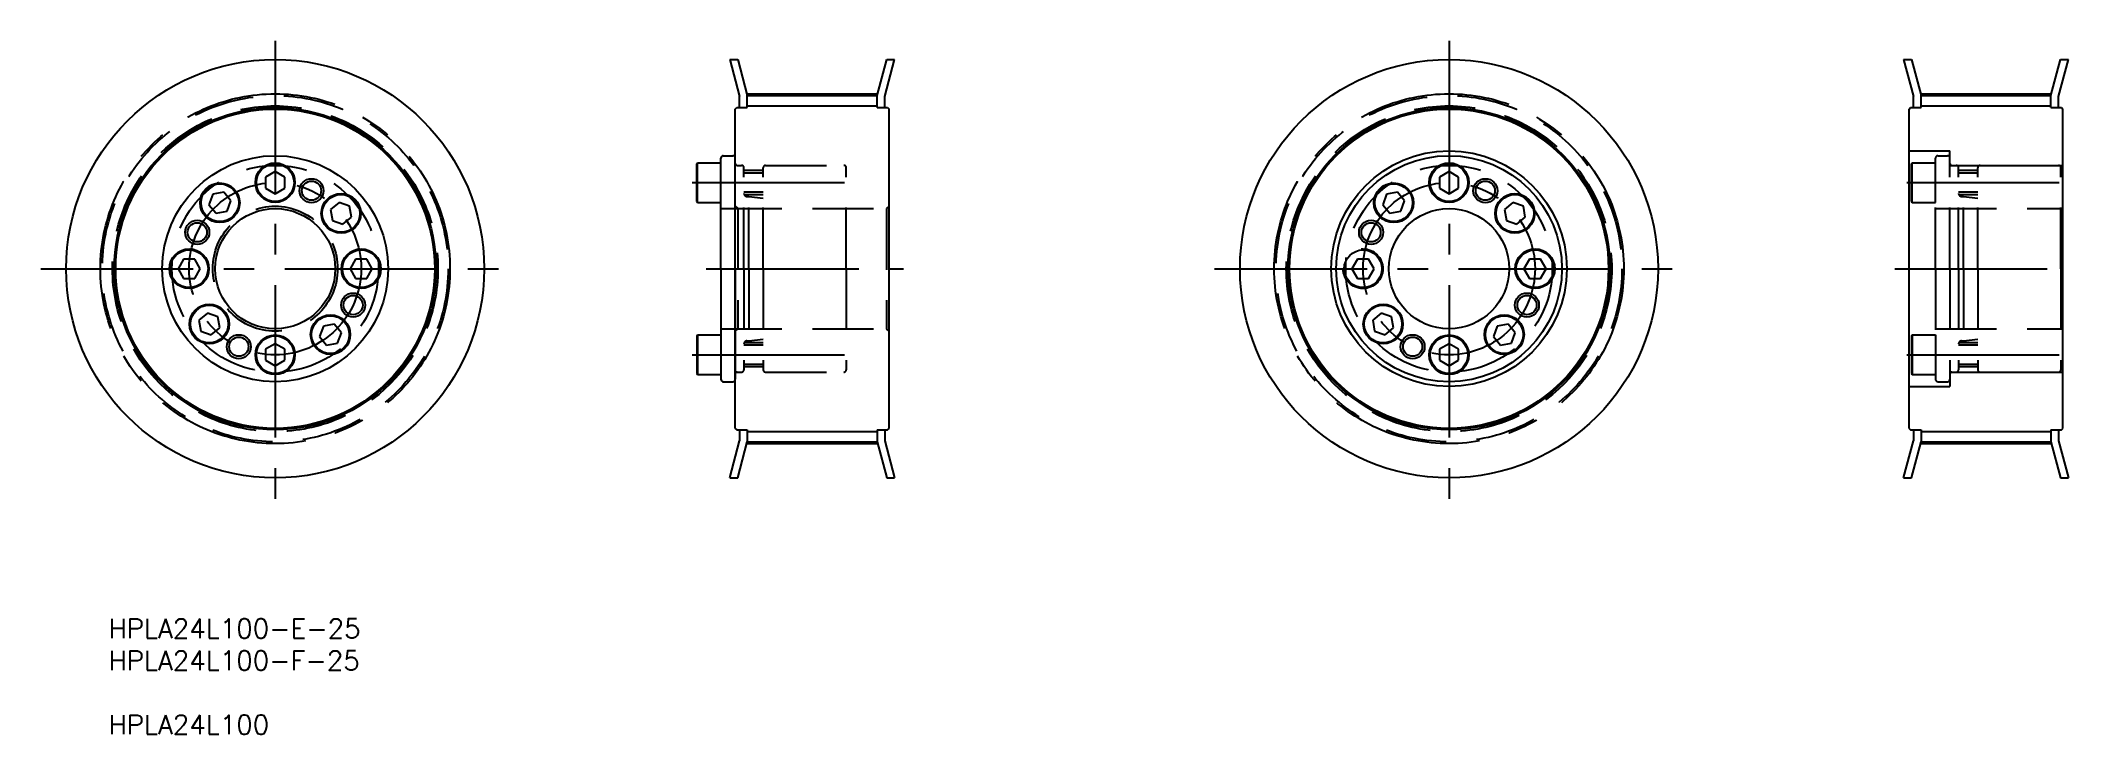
# Model space of a CAD drawing. Extents: x 1 to 425, y 5 to 150.
import ezdxf

# ---------------------------------------------------------------- set-up
doc = ezdxf.new("R2010")
doc.units = 0
doc.linetypes.add('CENTER', pattern=[50.8, 31.75, -6.35, 6.35, -6.35])
doc.linetypes.add('DASHED', pattern=[19.05, 12.7, -6.35])
doc.layers.get('0').update_dxf_attribs({"linetype": 'CONTINUOUS'})
doc.layers.add('CENTER', color=1, linetype='CENTER')
doc.styles.add('MISUMI', font='txt.shx')

# ---------------------------------------------------------------- blocks, each defined once
blk = doc.blocks.new('*U6')
at = {"color": 7, "linetype": 'CONTINUOUS', "style": 'MISUMI'}
for s, p in [('HPLA24L100-E-25', (15.05, 25.31)), ('HPLA24L100-F-25', (15.05, 18.65)), ('HPLA24L100', (15.05, 5.31))]:
    blk.add_text(s, height=4, dxfattribs=at).set_placement(p)

msp = doc.modelspace()

# ---------------------------------------------------------------- linework, layer by layer
at = {"color": 7, "linetype": 'CONTINUOUS'}
for p, q in [((144.33, 145.64), (146.4, 137.93)), ((144.33, 145.64), (145.99, 145.64)), ((145.99, 145.64), (148, 138.14)), ((175, 138.14), (177.01, 145.64)), ((176.6, 137.93), (178.66, 145.64)), ((177.01, 145.64), (178.66, 145.64)), ((388.65, 145.64), (390.71, 137.93)), ((388.65, 145.64), (390.3, 145.64)), ((390.3, 145.64), (392.31, 138.14)), ((419.31, 138.14), (421.32, 145.64)), ((420.91, 137.93), (422.98, 145.64)), ((421.32, 145.64), (422.98, 145.64)), ((145.5, 135.34), (145.8, 135.64)), ((145.8, 135.64), (148, 135.64)), ((146.4, 135.64), (146.4, 137.93)), ((148, 138.14), (175, 138.14)), ((148, 135.64), (148, 138.14)), ((175, 135.64), (175, 138.14)), ((175, 135.64), (177.2, 135.64)), ((176.6, 135.64), (176.6, 137.93)), ((177.2, 135.64), (177.5, 135.34)), ((389.81, 135.34), (390.11, 135.64)), ((390.11, 135.64), (392.31, 135.64)), ((390.71, 135.64), (390.71, 137.93)), ((392.31, 138.14), (419.31, 138.14)), ((392.31, 135.64), (392.31, 138.14)), ((419.31, 135.64), (419.31, 138.14)), ((419.31, 135.64), (421.51, 135.64)), ((420.91, 135.64), (420.91, 137.93)), ((421.51, 135.64), (421.81, 135.34)), ((145.5, 68.94), (145.5, 135.34)), ((177.5, 68.94), (177.5, 135.34)), ((389.81, 68.94), (389.81, 135.34)), ((421.81, 68.94), (421.81, 135.34)), ((137.5, 123.97), (137.61, 124.17)), ((137.5, 116.12), (137.5, 123.97)), ((137.61, 115.92), (137.61, 124.17)), ((137.61, 124.17), (142.5, 124.17)), ((142.5, 102.14), (142.5, 125.14)), ((142.5, 115.92), (142.5, 124.17)), ((143, 125.64), (145, 125.64)), ((145.5, 102.14), (145.5, 125.14)), ((49.73, 122.35), (47.73, 121.2)), ((47.73, 121.2), (47.73, 118.89)), ((47.73, 118.89), (49.73, 117.74)), ((51.73, 121.2), (49.73, 122.35)), ((49.73, 117.74), (51.73, 118.89)), ((50.73, 121.78), (50.73, 121.78)), ((51.23, 121.49), (51.23, 121.49)), ((51.73, 118.89), (51.73, 121.2)), ((142.5, 117.54), (142.5, 122.54)), ((294.05, 122.35), (292.05, 121.2)), ((292.05, 121.2), (292.05, 118.89)), ((292.05, 118.89), (294.05, 117.74)), ((296.05, 121.2), (294.05, 122.35)), ((294.05, 117.74), (296.05, 118.89)), ((295.05, 121.78), (295.05, 121.78)), ((295.55, 121.49), (295.55, 121.49)), ((296.05, 118.89), (296.05, 121.2)), ((36.74, 117.63), (35.95, 115.46)), ((35.95, 115.46), (37.43, 113.69)), ((39.01, 118.03), (36.74, 117.63)), ((40.5, 116.26), (39.01, 118.03)), ((39.71, 114.09), (40.5, 116.26)), ((63.04, 115.92), (61.27, 114.44)), ((65.21, 115.13), (63.04, 115.92)), ((65.61, 112.86), (65.21, 115.13)), ((137.5, 116.12), (137.61, 115.92)), ((137.61, 115.92), (142.5, 115.92)), ((281.06, 117.63), (280.27, 115.46)), ((280.27, 115.46), (281.75, 113.69)), ((283.33, 118.03), (281.06, 117.63)), ((284.81, 116.26), (283.33, 118.03)), ((284.02, 114.09), (284.81, 116.26)), ((307.36, 115.92), (305.59, 114.44)), ((309.53, 115.13), (307.36, 115.92)), ((309.93, 112.86), (309.53, 115.13)), ((37.43, 113.69), (39.71, 114.09)), ((61.27, 114.44), (61.67, 112.17)), ((61.67, 112.17), (63.84, 111.38)), ((63.84, 111.38), (65.61, 112.86)), ((281.75, 113.69), (284.02, 114.09)), ((305.59, 114.44), (305.99, 112.17)), ((305.99, 112.17), (308.16, 111.38)), ((308.16, 111.38), (309.93, 112.86)), ((30.67, 104.14), (29.52, 102.14)), ((29.52, 102.14), (30.67, 100.14)), ((32.98, 104.14), (30.67, 104.14)), ((34.14, 102.14), (32.98, 104.14)), ((32.98, 100.14), (34.14, 102.14)), ((66.47, 104.14), (65.32, 102.14)), ((65.32, 102.14), (66.47, 100.14)), ((68.78, 104.14), (66.47, 104.14)), ((69.94, 102.14), (68.78, 104.14)), ((68.78, 100.14), (69.94, 102.14)), ((142.5, 102.14), (142.5, 79.14)), ((145.5, 102.14), (145.5, 79.14)), ((274.99, 104.14), (273.84, 102.14)), ((273.84, 102.14), (274.99, 100.14)), ((277.3, 104.14), (274.99, 104.14)), ((278.46, 102.14), (277.3, 104.14)), ((277.3, 100.14), (278.46, 102.14)), ((310.79, 104.14), (309.64, 102.14)), ((309.64, 102.14), (310.79, 100.14)), ((313.1, 104.14), (310.79, 104.14)), ((314.26, 102.14), (313.1, 104.14)), ((313.1, 100.14), (314.26, 102.14)), ((30.67, 100.14), (32.98, 100.14)), ((66.47, 100.14), (68.78, 100.14)), ((274.99, 100.14), (277.3, 100.14)), ((310.79, 100.14), (313.1, 100.14)), ((35.61, 92.91), (33.85, 91.43)), ((33.85, 91.43), (34.25, 89.15)), ((34.25, 89.15), (36.42, 88.36)), ((37.79, 92.12), (35.61, 92.91)), ((36.42, 88.36), (38.19, 89.85)), ((38.19, 89.85), (37.79, 92.12)), ((59.75, 90.2), (58.96, 88.03)), ((62.02, 90.6), (59.75, 90.2)), ((63.51, 88.83), (62.02, 90.6)), ((279.93, 92.91), (278.16, 91.43)), ((278.16, 91.43), (278.56, 89.15)), ((278.56, 89.15), (280.74, 88.36)), ((282.1, 92.12), (279.93, 92.91)), ((280.74, 88.36), (282.5, 89.85)), ((282.5, 89.85), (282.1, 92.12)), ((304.07, 90.2), (303.28, 88.03)), ((306.34, 90.6), (304.07, 90.2)), ((307.83, 88.83), (306.34, 90.6)), ((49.73, 86.55), (47.73, 85.4)), ((47.73, 85.4), (47.73, 83.09)), ((51.73, 85.4), (49.73, 86.55)), ((51.73, 83.09), (51.73, 85.4)), ((58.96, 88.03), (60.44, 86.26)), ((60.44, 86.26), (62.72, 86.66)), ((62.72, 86.66), (63.51, 88.83)), ((137.5, 88.17), (137.61, 88.37)), ((137.5, 88.17), (137.5, 80.32)), ((137.61, 88.37), (142.5, 88.37)), ((137.61, 88.37), (137.61, 80.12)), ((142.5, 88.37), (142.5, 80.12)), ((142.5, 86.74), (142.5, 81.74)), ((294.05, 86.55), (292.05, 85.4)), ((292.05, 85.4), (292.05, 83.09)), ((296.05, 85.4), (294.05, 86.55)), ((296.05, 83.09), (296.05, 85.4)), ((303.28, 88.03), (304.76, 86.26)), ((304.76, 86.26), (307.04, 86.66)), ((307.04, 86.66), (307.83, 88.83)), ((47.73, 83.09), (49.73, 81.94)), ((49.73, 81.94), (51.73, 83.09)), ((292.05, 83.09), (294.05, 81.94)), ((294.05, 81.94), (296.05, 83.09)), ((137.5, 80.32), (137.61, 80.12)), ((137.61, 80.12), (142.5, 80.12)), ((143, 78.64), (145, 78.64)), ((145.5, 68.94), (145.8, 68.64)), ((145.8, 68.64), (148, 68.64)), ((146.4, 68.64), (146.4, 66.36)), ((148, 68.64), (148, 66.14)), ((175, 68.64), (175, 66.14)), ((175, 68.64), (177.2, 68.64)), ((176.6, 68.64), (176.6, 66.36)), ((177.2, 68.64), (177.5, 68.94)), ((389.81, 68.94), (390.11, 68.64)), ((390.11, 68.64), (392.31, 68.64)), ((390.71, 68.64), (390.71, 66.36)), ((392.31, 68.64), (392.31, 66.14)), ((419.31, 68.64), (419.31, 66.14)), ((419.31, 68.64), (421.51, 68.64)), ((420.91, 68.64), (420.91, 66.36)), ((421.51, 68.64), (421.81, 68.94)), ((144.33, 58.64), (146.4, 66.36)), ((145.99, 58.64), (148, 66.14)), ((148, 66.14), (175, 66.14)), ((175, 66.14), (177.01, 58.64)), ((176.6, 66.36), (178.66, 58.64)), ((388.65, 58.64), (390.71, 66.36)), ((390.3, 58.64), (392.31, 66.14)), ((392.31, 66.14), (419.31, 66.14)), ((419.31, 66.14), (421.32, 58.64)), ((420.91, 66.36), (422.98, 58.64)), ((144.33, 58.64), (145.99, 58.64)), ((177.01, 58.64), (178.66, 58.64)), ((388.65, 58.64), (390.3, 58.64)), ((421.32, 58.64), (422.98, 58.64))]:
    msp.add_line(p, q, dxfattribs=at)
at = {"color": 3, "linetype": 'CONTINUOUS'}
for p, q in [((148, 136.01), (175, 136.01)), ((392.31, 136.01), (419.31, 136.01)), ((148, 68.27), (175, 68.27)), ((392.31, 68.27), (419.31, 68.27))]:
    msp.add_line(p, q, dxfattribs=at)
at = {"color": 3, "linetype": 'DASHED'}
for p, q in [((145.91, 123.64), (146.8, 123.64)), ((147.3, 102.14), (147.3, 123.14)), ((151.3, 102.14), (151.3, 123.14)), ((151.8, 123.64), (168.1, 123.64)), ((168.6, 102.14), (168.6, 123.14)), ((389.81, 126.64), (398.31, 126.64)), ((390.31, 123.97), (390.43, 124.17)), ((390.31, 116.12), (390.31, 123.97)), ((390.43, 115.92), (390.43, 124.17)), ((390.43, 124.17), (395.31, 124.17)), ((395.31, 102.14), (395.31, 125.14)), ((395.31, 115.92), (395.31, 124.17)), ((395.81, 125.64), (397.81, 125.64)), ((398.31, 123.64), (398.31, 126.64)), ((398.31, 102.14), (398.31, 125.14)), ((398.31, 123.64), (421.81, 123.64)), ((398.72, 123.64), (399.61, 123.64)), ((400.11, 102.14), (400.11, 123.14)), ((404.11, 102.14), (404.11, 123.14)), ((404.61, 123.64), (420.91, 123.64)), ((421.41, 102.14), (421.41, 123.14)), ((151.3, 122.54), (147.3, 122.54)), ((151.3, 122.04), (147.3, 122.04)), ((395.31, 117.54), (395.31, 122.54)), ((404.11, 122.54), (400.11, 122.54)), ((404.11, 122.04), (400.11, 122.04)), ((142.5, 114.64), (177, 114.64)), ((145.5, 115.14), (146, 114.64)), ((146, 114.64), (146, 89.64)), ((151.3, 118.04), (147.3, 118.04)), ((151.3, 117.54), (147.3, 117.54)), ((147.9, 117.17), (148.3, 117.17)), ((148.3, 102.14), (148.3, 117.17)), ((148.3, 117.17), (151.3, 116.83)), ((177.5, 115.14), (177, 114.64)), ((177, 114.64), (177, 89.64)), ((390.31, 116.12), (390.43, 115.92)), ((390.43, 115.92), (395.31, 115.92)), ((395.31, 114.64), (421.41, 114.64)), ((404.11, 118.04), (400.11, 118.04)), ((404.11, 117.54), (400.11, 117.54)), ((400.71, 117.17), (401.11, 117.17)), ((401.11, 102.14), (401.11, 117.17)), ((401.11, 117.17), (404.11, 116.83)), ((147.3, 102.14), (147.3, 81.14)), ((148.3, 102.14), (148.3, 87.12)), ((151.3, 102.14), (151.3, 81.14)), ((168.6, 102.14), (168.6, 81.14)), ((395.31, 102.14), (395.31, 79.14)), ((398.31, 102.14), (398.31, 79.14)), ((400.11, 102.14), (400.11, 81.14)), ((401.11, 102.14), (401.11, 87.12)), ((404.11, 102.14), (404.11, 81.14)), ((421.41, 102.14), (421.41, 81.14)), ((142.5, 89.64), (177, 89.64)), ((145.5, 89.14), (146, 89.64)), ((177.5, 89.14), (177, 89.64)), ((395.31, 89.64), (421.41, 89.64)), ((151.3, 86.74), (147.3, 86.74)), ((151.3, 86.24), (147.3, 86.24)), ((147.9, 87.12), (148.3, 87.12)), ((148.3, 87.12), (151.3, 87.46)), ((390.31, 88.17), (390.43, 88.37)), ((390.31, 88.17), (390.31, 80.32)), ((390.43, 88.37), (395.31, 88.37)), ((390.43, 88.37), (390.43, 80.12)), ((395.31, 88.37), (395.31, 80.12)), ((395.31, 86.74), (395.31, 81.74)), ((404.11, 86.74), (400.11, 86.74)), ((404.11, 86.24), (400.11, 86.24)), ((400.71, 87.12), (401.11, 87.12)), ((401.11, 87.12), (404.11, 87.46)), ((145.91, 80.64), (146.8, 80.64)), ((151.3, 82.24), (147.3, 82.24)), ((151.3, 81.74), (147.3, 81.74)), ((151.8, 80.64), (168.1, 80.64)), ((398.31, 80.64), (398.31, 77.64)), ((398.31, 80.64), (421.81, 80.64)), ((398.72, 80.64), (399.61, 80.64)), ((404.11, 82.24), (400.11, 82.24)), ((404.11, 81.74), (400.11, 81.74)), ((404.61, 80.64), (420.91, 80.64)), ((389.81, 77.64), (398.31, 77.64)), ((390.31, 80.32), (390.43, 80.12)), ((390.43, 80.12), (395.31, 80.12)), ((395.81, 78.64), (397.81, 78.64))]:
    msp.add_line(p, q, dxfattribs=at)
at = {"color": 7, "linetype": 'CONTINUOUS'}
for centre, radius in [((49.73, 102.14), 43.5), ((294.05, 102.14), 43.5), ((49.73, 102.14), 33.5), ((294.05, 102.14), 33.5), ((49.73, 102.14), 33.2), ((294.05, 102.14), 33.2), ((49.73, 102.14), 23.5), ((49.73, 120.04), 4.12), ((49.73, 120.04), 3.92), ((294.05, 102.14), 24.5), ((294.05, 102.14), 23.5), ((294.05, 120.04), 4.12), ((294.05, 120.04), 3.92), ((38.22, 115.86), 4.12), ((38.22, 115.86), 3.92), ((57.29, 118.37), 2), ((282.54, 115.86), 4.12), ((282.54, 115.86), 3.92), ((301.61, 118.37), 2.5), ((301.61, 118.37), 2), ((49.73, 102.14), 12.5), ((63.44, 113.65), 4.12), ((63.44, 113.65), 3.92), ((294.05, 102.14), 12.5), ((307.76, 113.65), 4.12), ((307.76, 113.65), 3.92), ((33.51, 109.71), 2), ((277.82, 109.71), 2.5), ((277.82, 109.71), 2), ((31.83, 102.14), 4.12), ((31.83, 102.14), 3.92), ((67.63, 102.14), 4.12), ((67.63, 102.14), 3.92), ((276.15, 102.14), 3.92), ((311.95, 102.14), 4.12), ((311.95, 102.14), 3.92), ((36.02, 90.64), 4.12), ((36.02, 90.64), 3.92), ((65.95, 94.58), 2), ((280.33, 90.64), 4.12), ((280.33, 90.64), 3.92), ((310.27, 94.58), 2.5), ((310.27, 94.58), 2), ((61.23, 88.43), 4.12), ((61.23, 88.43), 3.92), ((305.55, 88.43), 4.12), ((305.55, 88.43), 3.92), ((42.16, 85.92), 2), ((49.73, 84.24), 4.12), ((49.73, 84.24), 3.92), ((286.48, 85.92), 2.5), ((286.48, 85.92), 2), ((294.05, 84.24), 4.12), ((294.05, 84.24), 3.92)]:
    msp.add_circle(centre, radius, dxfattribs=at)
at = {"color": 3, "linetype": 'DASHED'}
for centre, radius in [((49.73, 102.14), 36), ((49.73, 102.14), 33.87), ((294.05, 102.14), 36), ((294.05, 102.14), 33.87), ((49.73, 102.14), 21.5), ((294.05, 102.14), 21.5), ((49.73, 102.14), 13), ((276.15, 102.14), 4.12)]:
    msp.add_circle(centre, radius, dxfattribs=at)
at = {"color": 3}
for centre in [(57.29, 118.37), (33.51, 109.71), (65.95, 94.58), (42.16, 85.92)]:
    msp.add_circle(centre, 2.5, dxfattribs=at)
at = {"color": 7, "linetype": 'CONTINUOUS'}
for centre, start, end in [((143, 125.14), 90, 180), ((145, 125.14), 0, 90), ((143, 79.14), 180, 270), ((145, 79.14), 270, 0)]:
    msp.add_arc(centre, 0.5, start, end, dxfattribs=at)
at = {"color": 3, "linetype": 'DASHED'}
for centre, radius, start, end in [((145.91, 124.05), 0.41, 180, 270), ((146.8, 123.14), 0.5, 0, 90), ((151.8, 123.14), 0.5, 90, 180), ((168.1, 123.14), 0.5, 0, 90), ((395.81, 125.14), 0.5, 90, 180), ((397.81, 125.14), 0.5, 0, 90), ((398.72, 124.05), 0.41, 180, 270), ((399.61, 123.14), 0.5, 0, 90), ((404.61, 123.14), 0.5, 90, 180), ((420.91, 123.14), 0.5, 0, 90), ((147.9, 117.77), 0.6, 180.0007, 270), ((400.71, 117.77), 0.6, 180.0007, 270), ((147.9, 86.52), 0.6, 90, 179.9993), ((400.71, 86.52), 0.6, 90, 179.9993), ((145.91, 80.23), 0.41, 90, 180), ((146.8, 81.14), 0.5, 270, 0), ((151.8, 81.14), 0.5, 180, 270), ((168.1, 81.14), 0.5, 270, 0), ((398.72, 80.23), 0.41, 90, 180), ((399.61, 81.14), 0.5, 270, 0), ((404.61, 81.14), 0.5, 180, 270), ((420.91, 81.14), 0.5, 270, 0), ((395.81, 79.14), 0.5, 180, 270), ((397.81, 79.14), 0.5, 270, 0)]:
    msp.add_arc(centre, radius, start, end, dxfattribs=at)
at = {"layer": 'CENTER', "color": 1, "linetype": 'CENTER'}
for p, q in [((49.73, 149.55), (49.73, 53.06)), ((294.05, 149.55), (294.05, 53.06)), ((147.89, 138.53), (175.1, 138.53)), ((392.21, 138.53), (419.42, 138.53)), ((136.5, 120.04), (169.6, 120.04)), ((389.31, 120.04), (422.41, 120.04)), ((0.93, 102.14), (97.29, 102.14)), ((139.44, 102.14), (180.5, 102.14)), ((245.25, 102.14), (341.61, 102.14)), ((386.81, 102.14), (424.81, 102.14)), ((136.5, 84.24), (169.6, 84.24)), ((389.31, 84.24), (422.41, 84.24)), ((147.89, 65.76), (175.1, 65.76)), ((392.21, 65.76), (419.42, 65.76))]:
    msp.add_line(p, q, dxfattribs=at)
for centre, radius in [((49.73, 102.14), 36.38), ((294.05, 102.14), 36.38), ((49.73, 102.14), 17.9), ((294.05, 102.14), 17.9)]:
    msp.add_circle(centre, radius, dxfattribs=at)

# ---------------------------------------------------------------- block references
at = {"color": 7, "linetype": 'CONTINUOUS'}
msp.add_blockref('*U6', (0, 0), dxfattribs=at)

doc.saveas('drawing.dxf')
